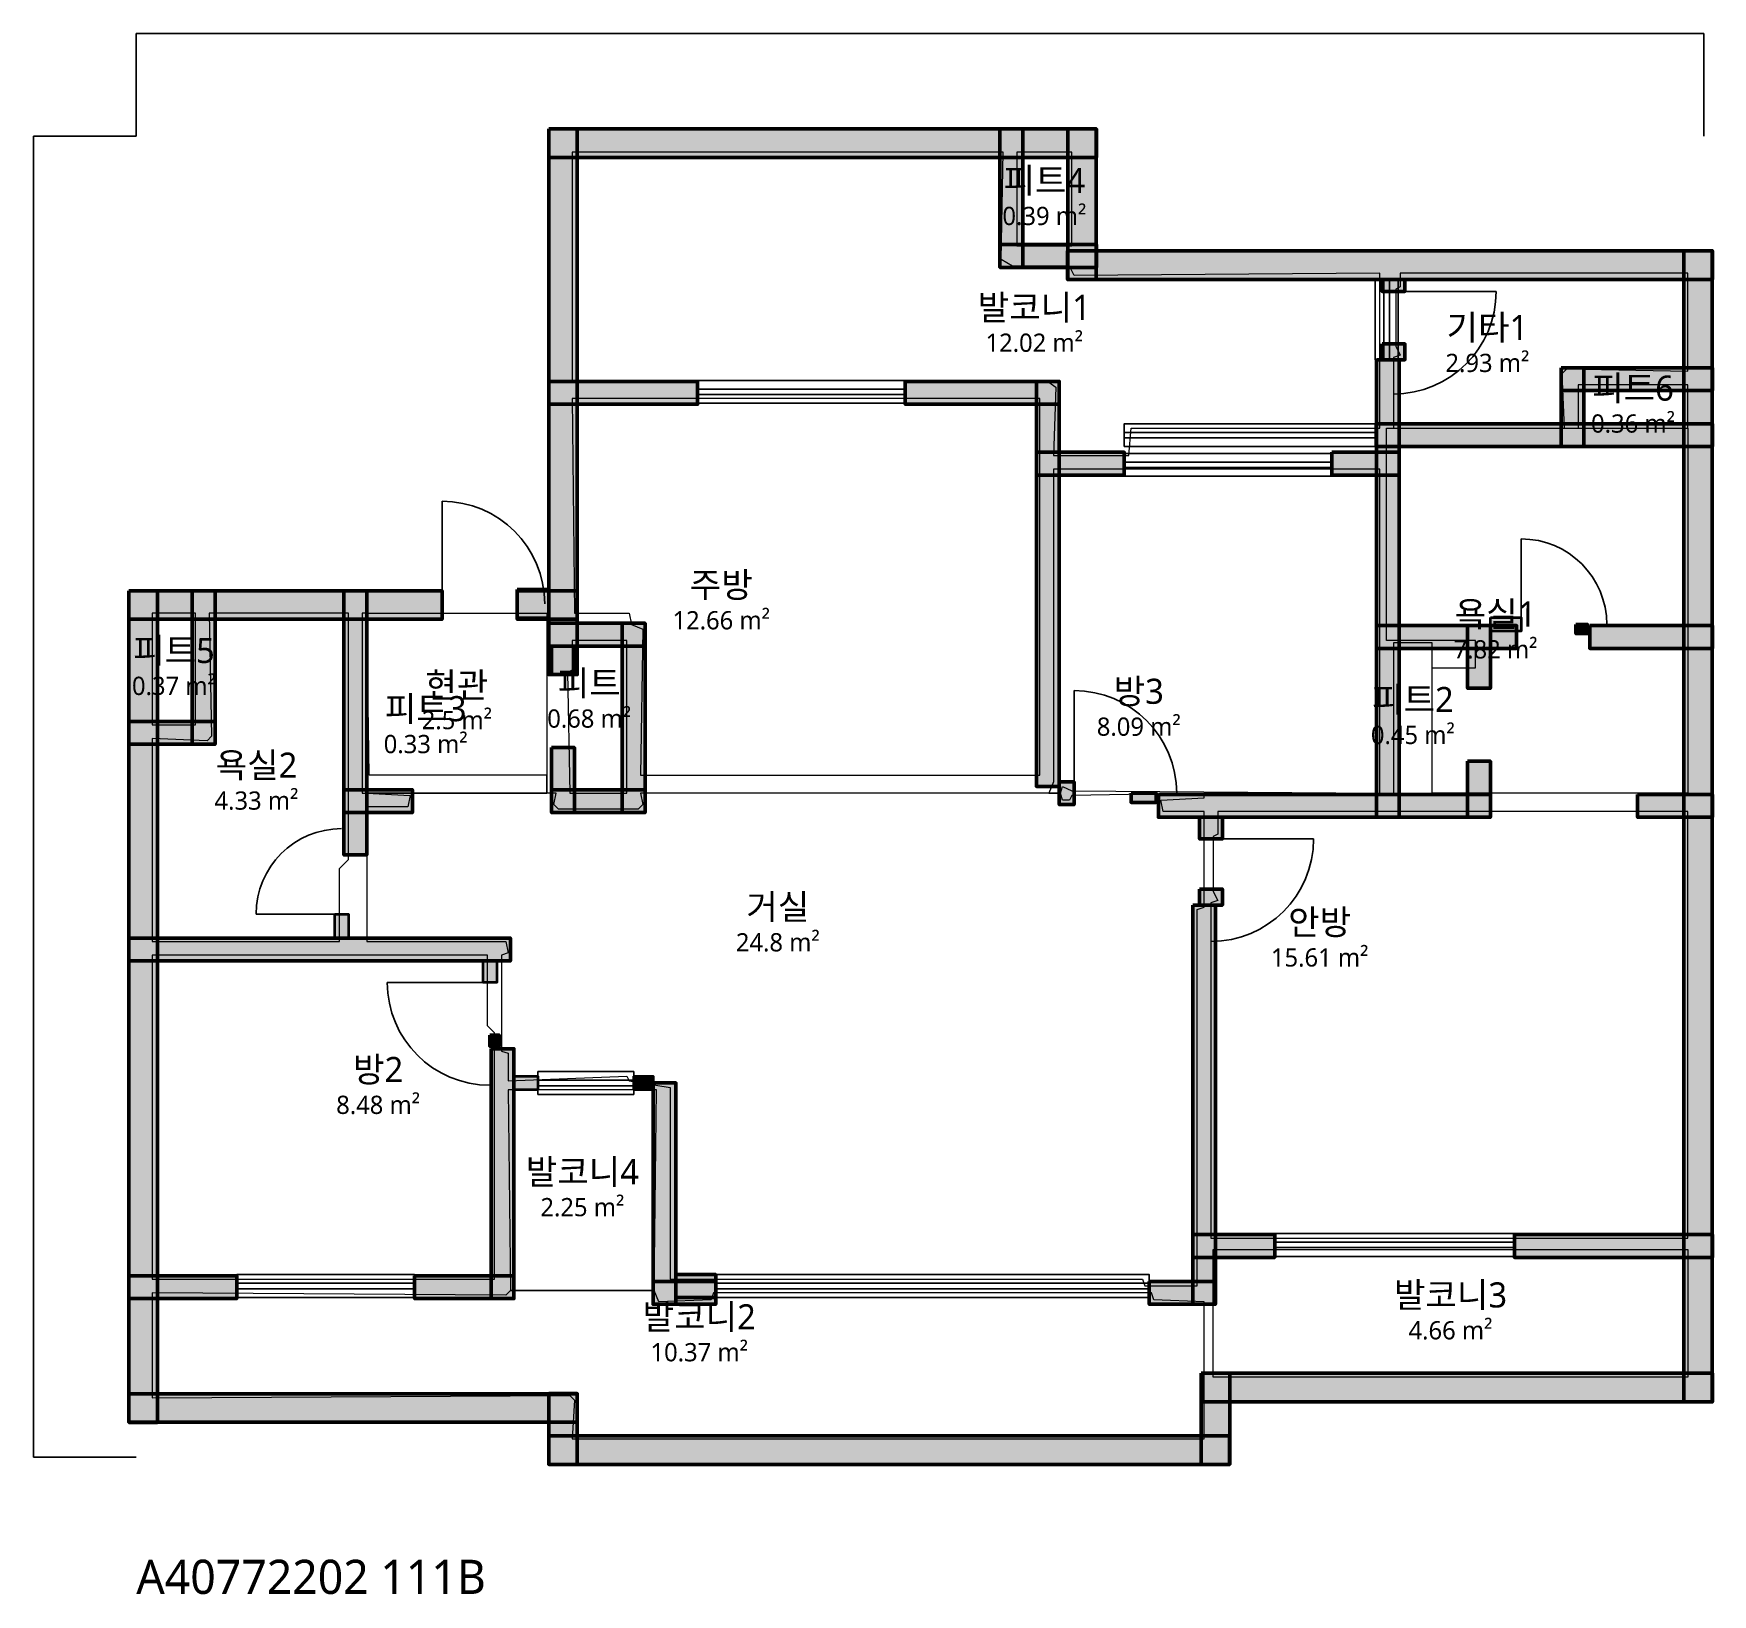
# Model space of a CAD drawing. Header units: millimetres. Extents: x -900 to 13816, y -1204 to 12480.
import ezdxf

# ---------------------------------------------------------------- set-up
doc = ezdxf.new("R2010")
doc.units = ezdxf.units.MM
for name, color, linetype, lineweight in [('A-ANNO-DIMS', 3, 'Continuous', 13), ('A-AREA', 9, 'Continuous', 13), ('A-AREA-IDEN', 7, 'Continuous', 18), ('A-DOOR', 4, 'Continuous', 25), ('A-GLAZ', 5, 'Continuous', 25), ('A-WALL-EXTR', 7, 'Continuous', 50), ('A-WALL-PATT', 8, 'Continuous', 9), ('A-WALL-PRTN', 8, 'Continuous', 35), ('A-WALL-STRC', 7, 'Continuous', 50)]:
    doc.layers.add(name, color=color, linetype=linetype, lineweight=lineweight)
doc.styles.add('OpenSansCondensed-Light', font='OpenSansCondensed-Light.ttf')
doc.styles.get("Standard").update_dxf_attribs({"font": 'malgun.ttf'})
doc.dimstyles.new('EZDXF', dxfattribs={"dimtxt": 0.25, "dimasz": 0.175, "dimexe": 0.375, "dimexo": 0.125, "dimgap": 0.1, "dimtad": 1, "dimlfac": 100, "dimzin": 12, "dimdsep": 46, "dimtxsty": 'OpenSansCondensed-Light', "dimblk": 'ARCHTICK', "dimcen": 2.5, "dimazin": 3, "dimtfac": 0.5, "dimtmove": 2, "dimatfit": 3})

# ---------------------------------------------------------------- blocks, each defined once
blk = doc.blocks.new('JJ-DOOR-SWING')
blk.add_line((0, 0), (0, 1000))
blk.add_arc((0, 0), 1000, 0, 90)
blk = doc.blocks.new('JJ-WIN-DOUBLE')
for p, q in [((0, 120), (1000, 120)), ((0, -120), (1000, -120))]:
    blk.add_line(p, q)
blk.add_lwpolyline([(0, -500), (1000, -500), (1000, 500), (0, 500)], close=True)
blk = doc.blocks.new('_ARCHTICK')
at = {"color": 0, "linetype": 'BYBLOCK', "const_width": 0.15}
blk.add_lwpolyline([(-0.5, -0.5), (0.5, 0.5)], dxfattribs=at)

msp = doc.modelspace()

# ---------------------------------------------------------------- hatches: boundary and pattern name
at = {"layer": 'A-WALL-PATT'}
h = msp.add_hatch(color=8, dxfattribs=at)
h.dxf.hatch_style = 1
h.paths.add_polyline_path([(3615, 11644), (3865, 11644), (3865, 6860), (3615, 6860)])
h = msp.add_hatch(color=8, dxfattribs=at)
h.dxf.hatch_style = 1
h.paths.add_polyline_path([(3616, 11645), (8416, 11645), (8416, 11395), (3616, 11395)])
h = msp.add_hatch(color=8, dxfattribs=at)
h.dxf.hatch_style = 1
h.paths.add_polyline_path([(7570, 11644), (7770, 11644), (7770, 10430), (7570, 10430)])
h = msp.add_hatch(color=8, dxfattribs=at)
h.dxf.hatch_style = 1
h.paths.add_polyline_path([(8165, 11644), (8415, 11644), (8415, 10324), (8165, 10324)])
h = msp.add_hatch(color=8, dxfattribs=at)
h.dxf.hatch_style = 1
h.paths.add_polyline_path([(7570, 10630), (8416, 10630), (8416, 10430), (7570, 10430)])
h = msp.add_hatch(color=8, dxfattribs=at)
h.dxf.hatch_style = 1
h.paths.add_polyline_path([(8164, 10575), (13816, 10575), (13816, 10325), (8164, 10325)])
h = msp.add_hatch(color=8, dxfattribs=at)
h.dxf.hatch_style = 1
h.paths.add_polyline_path([(13565, 10576), (13815, 10576), (13815, 484), (13565, 484)])
h = msp.add_hatch(color=8, dxfattribs=at)
h.dxf.hatch_style = 1
h.paths.add_polyline_path([(10920, 10324), (11120, 10324), (11120, 10220), (10920, 10220)])
h = msp.add_hatch(color=8, dxfattribs=at)
h.dxf.hatch_style = 1
h.paths.add_polyline_path([(10920, 9760), (11120, 9760), (11120, 9620), (10920, 9620)])
h = msp.add_hatch(color=8, dxfattribs=at)
h.dxf.hatch_style = 1
h.paths.add_polyline_path([(10870, 9620), (11070, 9620), (11070, 5610), (10870, 5610)])
h = msp.add_hatch(color=8, dxfattribs=at)
h.dxf.hatch_style = 1
h.paths.add_polyline_path([(3616, 9430), (4920, 9430), (4920, 9230), (3616, 9230)])
h = msp.add_hatch(color=8, dxfattribs=at)
h.dxf.hatch_style = 1
h.paths.add_polyline_path([(6740, 9430), (8090, 9430), (8090, 9230), (6740, 9230)])
h = msp.add_hatch(color=8, dxfattribs=at)
h.dxf.hatch_style = 1
h.paths.add_polyline_path([(7890, 9430), (8090, 9430), (8090, 5880), (7890, 5880)])
h = msp.add_hatch(color=8, dxfattribs=at)
h.dxf.hatch_style = 1
h.paths.add_polyline_path([(12490, 9550), (13816, 9550), (13816, 9350), (12490, 9350)])
h = msp.add_hatch(color=8, dxfattribs=at)
h.dxf.hatch_style = 1
h.paths.add_polyline_path([(12490, 9550), (12690, 9550), (12690, 8860), (12490, 8860)])
h = msp.add_hatch(color=8, dxfattribs=at)
h.dxf.hatch_style = 1
h.paths.add_polyline_path([(10870, 9060), (13816, 9060), (13816, 8860), (10870, 8860)])
h = msp.add_hatch(color=8, dxfattribs=at)
h.dxf.hatch_style = 1
h.paths.add_polyline_path([(7890, 8810), (8660, 8810), (8660, 8610), (7890, 8610)])
h = msp.add_hatch(color=8, dxfattribs=at)
h.dxf.hatch_style = 1
h.paths.add_polyline_path([(10480, 8810), (11070, 8810), (11070, 8610), (10480, 8610)])
h = msp.add_hatch(color=8, dxfattribs=at)
h.dxf.hatch_style = 1
h.paths.add_polyline_path([(-65, 7596), (185, 7596), (185, 304), (-65, 304)])
h = msp.add_hatch(color=8, dxfattribs=at)
h.dxf.hatch_style = 1
h.paths.add_polyline_path([(-64, 7595), (2680, 7595), (2680, 7345), (-64, 7345)])
h = msp.add_hatch(color=8, dxfattribs=at)
h.dxf.hatch_style = 1
h.paths.add_polyline_path([(490, 7596), (690, 7596), (690, 6250), (490, 6250)])
h = msp.add_hatch(color=8, dxfattribs=at)
h.dxf.hatch_style = 1
h.paths.add_polyline_path([(1820, 7596), (2020, 7596), (2020, 5280), (1820, 5280)])
h = msp.add_hatch(color=8, dxfattribs=at)
h.dxf.hatch_style = 1
h.paths.add_polyline_path([(3340, 7605), (3616, 7605), (3616, 7355), (3340, 7355)])
h = msp.add_hatch(color=8, dxfattribs=at)
h.dxf.hatch_style = 1
h.paths.add_polyline_path([(3340, 7595), (3864, 7595), (3864, 7345), (3340, 7345)])
h = msp.add_hatch(color=8, dxfattribs=at)
h.dxf.hatch_style = 1
h.paths.add_polyline_path([(11870, 7360), (12140, 7360), (12140, 7240), (11870, 7240)])
h = msp.add_hatch(color=8, dxfattribs=at)
h.dxf.hatch_style = 1
h.paths.add_polyline_path([(3616, 7310), (4460, 7310), (4460, 7110), (3616, 7110)])
h = msp.add_hatch(color=8, dxfattribs=at)
h.dxf.hatch_style = 1
h.paths.add_polyline_path([(4260, 7310), (4460, 7310), (4460, 5650), (4260, 5650)])
h = msp.add_hatch(color=8, dxfattribs=at)
h.dxf.hatch_style = 1
h.paths.add_polyline_path([(10870, 7290), (12100, 7290), (12100, 7090), (10870, 7090)])
h = msp.add_hatch(color=8, dxfattribs=at)
h.dxf.hatch_style = 1
h.paths.add_polyline_path([(11670, 7290), (11870, 7290), (11870, 6740), (11670, 6740)])
h = msp.add_hatch(color=8, dxfattribs=at)
h.dxf.hatch_style = 1
h.paths.add_polyline_path([(12620, 7300), (12720, 7300), (12720, 7220), (12620, 7220)])
h = msp.add_hatch(color=8, dxfattribs=at)
h.dxf.hatch_style = 1
h.paths.add_polyline_path([(12740, 7290), (13816, 7290), (13816, 7090), (12740, 7090)])
h = msp.add_hatch(color=8, dxfattribs=at)
h.dxf.hatch_style = 1
h.paths.add_polyline_path([(3640, 7110), (3840, 7110), (3840, 6860), (3640, 6860)])
h = msp.add_hatch(color=8, dxfattribs=at)
h.dxf.hatch_style = 1
h.paths.add_polyline_path([(-64, 6450), (690, 6450), (690, 6250), (-64, 6250)])
h = msp.add_hatch(color=8, dxfattribs=at)
h.dxf.hatch_style = 1
h.paths.add_polyline_path([(3640, 6220), (3840, 6220), (3840, 5650), (3640, 5650)])
h = msp.add_hatch(color=8, dxfattribs=at)
h.dxf.hatch_style = 1
h.paths.add_polyline_path([(11670, 6100), (11870, 6100), (11870, 5610), (11670, 5610)])
h = msp.add_hatch(color=8, dxfattribs=at)
h.dxf.hatch_style = 1
h.paths.add_polyline_path([(8090, 5920), (8220, 5920), (8220, 5720), (8090, 5720)])
h = msp.add_hatch(color=8, dxfattribs=at)
h.dxf.hatch_style = 1
h.paths.add_polyline_path([(1820, 5850), (2420, 5850), (2420, 5650), (1820, 5650)])
h = msp.add_hatch(color=8, dxfattribs=at)
h.dxf.hatch_style = 1
h.paths.add_polyline_path([(3640, 5850), (4460, 5850), (4460, 5650), (3640, 5650)])
h = msp.add_hatch(color=8, dxfattribs=at)
h.dxf.hatch_style = 1
h.paths.add_polyline_path([(8720, 5820), (8940, 5820), (8940, 5740), (8720, 5740)])
h = msp.add_hatch(color=8, dxfattribs=at)
h.dxf.hatch_style = 1
h.paths.add_polyline_path([(8960, 5810), (11870, 5810), (11870, 5610), (8960, 5610)])
h = msp.add_hatch(color=8, dxfattribs=at)
h.dxf.hatch_style = 1
h.paths.add_polyline_path([(13160, 5810), (13816, 5810), (13816, 5610), (13160, 5610)])
h = msp.add_hatch(color=8, dxfattribs=at)
h.dxf.hatch_style = 1
h.paths.add_polyline_path([(9320, 5610), (9520, 5610), (9520, 5420), (9320, 5420)])
h = msp.add_hatch(color=8, dxfattribs=at)
h.dxf.hatch_style = 1
h.paths.add_polyline_path([(9320, 4980), (9520, 4980), (9520, 4840), (9320, 4840)])
h = msp.add_hatch(color=8, dxfattribs=at)
h.dxf.hatch_style = 1
h.paths.add_polyline_path([(1740, 4760), (1860, 4760), (1860, 4550), (1740, 4550)])
h = msp.add_hatch(color=8, dxfattribs=at)
h.dxf.hatch_style = 1
h.paths.add_polyline_path([(9260, 4840), (9460, 4840), (9460, 1340), (9260, 1340)])
h = msp.add_hatch(color=8, dxfattribs=at)
h.dxf.hatch_style = 1
h.paths.add_polyline_path([(-64, 4550), (3280, 4550), (3280, 4350), (-64, 4350)])
h = msp.add_hatch(color=8, dxfattribs=at)
h.dxf.hatch_style = 1
h.paths.add_polyline_path([(3040, 4350), (3160, 4350), (3160, 4160), (3040, 4160)])
h = msp.add_hatch(color=8, dxfattribs=at)
h.dxf.hatch_style = 1
h.paths.add_polyline_path([(3100, 3700), (3180, 3700), (3180, 3600), (3100, 3600)])
h = msp.add_hatch(color=8, dxfattribs=at)
h.dxf.hatch_style = 1
h.paths.add_polyline_path([(3110, 3580), (3310, 3580), (3310, 1390), (3110, 1390)])
h = msp.add_hatch(color=8, dxfattribs=at)
h.dxf.hatch_style = 1
h.paths.add_polyline_path([(3310, 3340), (3520, 3340), (3520, 3220), (3310, 3220)])
h = msp.add_hatch(color=8, dxfattribs=at)
h.dxf.hatch_style = 1
h.paths.add_polyline_path([(4360, 3340), (4530, 3340), (4530, 3220), (4360, 3220)])
h = msp.add_hatch(color=8, dxfattribs=at)
h.dxf.hatch_style = 1
h.paths.add_polyline_path([(4530, 3280), (4730, 3280), (4730, 1340), (4530, 1340)])
h = msp.add_hatch(color=8, dxfattribs=at)
h.dxf.hatch_style = 1
h.paths.add_polyline_path([(9260, 1950), (9980, 1950), (9980, 1750), (9260, 1750)])
h = msp.add_hatch(color=8, dxfattribs=at)
h.dxf.hatch_style = 1
h.paths.add_polyline_path([(12080, 1950), (13816, 1950), (13816, 1750), (12080, 1750)])
h = msp.add_hatch(color=8, dxfattribs=at)
h.dxf.hatch_style = 1
h.paths.add_polyline_path([(-64, 1590), (880, 1590), (880, 1390), (-64, 1390)])
h = msp.add_hatch(color=8, dxfattribs=at)
h.dxf.hatch_style = 1
h.paths.add_polyline_path([(2440, 1590), (3310, 1590), (3310, 1390), (2440, 1390)])
h = msp.add_hatch(color=8, dxfattribs=at)
h.dxf.hatch_style = 1
h.paths.add_polyline_path([(4530, 1540), (5080, 1540), (5080, 1340), (4530, 1340)])
h = msp.add_hatch(color=8, dxfattribs=at)
h.dxf.hatch_style = 1
h.paths.add_polyline_path([(4730, 1600), (5080, 1600), (5080, 1400), (4730, 1400)])
h = msp.add_hatch(color=8, dxfattribs=at)
h.dxf.hatch_style = 1
h.paths.add_polyline_path([(8880, 1540), (9460, 1540), (9460, 1340), (8880, 1340)])
h = msp.add_hatch(color=8, dxfattribs=at)
h.dxf.hatch_style = 1
h.paths.add_polyline_path([(9335, 736), (9585, 736), (9585, -64), (9335, -64)])
h = msp.add_hatch(color=8, dxfattribs=at)
h.dxf.hatch_style = 1
h.paths.add_polyline_path([(9336, 735), (13816, 735), (13816, 485), (9336, 485)])
h = msp.add_hatch(color=8, dxfattribs=at)
h.dxf.hatch_style = 1
h.paths.add_polyline_path([(-64, 555), (3864, 555), (3864, 305), (-64, 305)])
h = msp.add_hatch(color=8, dxfattribs=at)
h.dxf.hatch_style = 1
h.paths.add_polyline_path([(3615, 556), (3865, 556), (3865, -64), (3615, -64)])
h = msp.add_hatch(color=8, dxfattribs=at)
h.dxf.hatch_style = 1
h.paths.add_polyline_path([(3616, 185), (9584, 185), (9584, -65), (3616, -65)])

# ---------------------------------------------------------------- linework, layer by layer
at = {"layer": 'A-AREA'}
for points in [[(3820, 11440), (3820, 9440), (7980, 9440), (8060, 9380), (8040, 8780), (8700, 8780), (8720, 9020), (10900, 9020), (10900, 10380), (8220, 10360), (8180, 10440), (7680, 10440), (7580, 10500), (7600, 11440)], [(7720, 11440), (7720, 10620), (8200, 10620), (8200, 11440)], [(11080, 10380), (11080, 10260), (11040, 10240), (11040, 9740), (11080, 9660), (11020, 9640), (11020, 9020), (12520, 9020), (12500, 9500), (12540, 9540), (13600, 9520), (13600, 10380)], [(3820, 9280), (3840, 7400), (4320, 7400), (4340, 7300), (4440, 7260), (4420, 5980), (7920, 5980), (7920, 9280)], [(12640, 9400), (12640, 9020), (13600, 9020), (13600, 9400)], [(13600, 5820), (11360, 5820), (11360, 6920), (11740, 6920), (11740, 7160), (10960, 7160), (10960, 9020), (13600, 9020)], [(8040, 8660), (8040, 5920), (8000, 5820), (8100, 5820), (8120, 5880), (8200, 5840), (10900, 5820), (10900, 8660)], [(640, 7400), (660, 6320), (620, 6280), (140, 6300), (140, 4520), (1780, 4520), (1780, 5160), (1860, 5240), (1860, 7400)], [(140, 7400), (140, 6420), (520, 6420), (520, 7400)], [(1980, 7400), (1980, 5820), (3600, 5820), (3600, 5980), (2040, 5980), (2020, 7400)], [(2020, 7400), (3600, 7400), (3600, 5820), (2020, 5820)], [(3820, 7160), (3820, 6900), (3780, 6880), (3800, 5820), (4300, 5820), (4300, 7160)], [(11020, 7140), (11020, 5820), (11360, 5820), (11360, 7140)], [(2020, 5820), (2400, 5800), (2380, 5700), (2020, 5700), (2020, 4520), (3240, 4520), (3260, 4420), (3200, 4400), (3200, 3560), (3260, 3540), (3260, 3300), (4300, 3340), (4320, 3300), (4680, 3240), (4680, 1560), (8820, 1560), (8840, 1500), (9300, 1500), (9300, 4800), (9360, 4820), (9360, 5660), (9000, 5660), (8980, 5760), (9360, 5780), (9360, 5820), (8200, 5800), (8180, 5760), (8120, 5760), (8100, 5820), (4420, 5820), (4440, 5720), (4400, 5680), (3700, 5680), (3660, 5720), (3680, 5820)], [(13600, 5660), (9480, 5660), (9480, 5460), (9440, 5440), (9440, 4960), (9480, 4880), (9420, 4860), (9420, 1920), (13600, 1920)], [(140, 4400), (140, 1560), (3140, 1560), (3140, 3720), (3080, 3780), (3080, 4400)], [(3260, 3220), (3280, 1460), (4540, 1460), (4560, 3220)], [(9440, 700), (9440, 1820), (13600, 1820), (13600, 700)], [(140, 1440), (140, 520), (3800, 540), (3840, 500), (3820, 160), (9360, 160), (9360, 1360), (8920, 1380), (8900, 1440), (5060, 1440), (5040, 1380), (4580, 1360), (4540, 1460), (3280, 1460), (3240, 1420)]]:
    msp.add_lwpolyline(points, close=True, dxfattribs=at)
at = {"layer": 'A-WALL-EXTR'}
for points in [[(3615, 11644), (3865, 11644), (3865, 6860), (3615, 6860)], [(3616, 11645), (8416, 11645), (8416, 11395), (3616, 11395)], [(8165, 11644), (8415, 11644), (8415, 10324), (8165, 10324)], [(8164, 10575), (13816, 10575), (13816, 10325), (8164, 10325)], [(13565, 10576), (13815, 10576), (13815, 484), (13565, 484)], [(-65, 7596), (185, 7596), (185, 304), (-65, 304)], [(-64, 7595), (2680, 7595), (2680, 7345), (-64, 7345)], [(3340, 7605), (3616, 7605), (3616, 7355), (3340, 7355)], [(3340, 7595), (3864, 7595), (3864, 7345), (3340, 7345)], [(12620, 7300), (12720, 7300), (12720, 7220), (12620, 7220)], [(8720, 5820), (8940, 5820), (8940, 5740), (8720, 5740)], [(3100, 3700), (3180, 3700), (3180, 3600), (3100, 3600)], [(9335, 736), (9585, 736), (9585, -64), (9335, -64)], [(9336, 735), (13816, 735), (13816, 485), (9336, 485)], [(-64, 555), (3864, 555), (3864, 305), (-64, 305)], [(3615, 556), (3865, 556), (3865, -64), (3615, -64)], [(3616, 185), (9584, 185), (9584, -65), (3616, -65)]]:
    msp.add_lwpolyline(points, close=True, dxfattribs=at)
at = {"layer": 'A-WALL-PRTN'}
for points in [[(11870, 7360), (12140, 7360), (12140, 7240), (11870, 7240)], [(1740, 4760), (1860, 4760), (1860, 4550), (1740, 4550)], [(3040, 4350), (3160, 4350), (3160, 4160), (3040, 4160)], [(3310, 3340), (3520, 3340), (3520, 3220), (3310, 3220)], [(4360, 3340), (4530, 3340), (4530, 3220), (4360, 3220)]]:
    msp.add_lwpolyline(points, close=True, dxfattribs=at)
at = {"layer": 'A-WALL-STRC'}
for points in [[(7570, 11644), (7770, 11644), (7770, 10430), (7570, 10430)], [(7570, 10630), (8416, 10630), (8416, 10430), (7570, 10430)], [(10920, 10324), (11120, 10324), (11120, 10220), (10920, 10220)], [(10920, 9760), (11120, 9760), (11120, 9620), (10920, 9620)], [(10870, 9620), (11070, 9620), (11070, 5610), (10870, 5610)], [(3616, 9430), (4920, 9430), (4920, 9230), (3616, 9230)], [(6740, 9430), (8090, 9430), (8090, 9230), (6740, 9230)], [(7890, 9430), (8090, 9430), (8090, 5880), (7890, 5880)], [(12490, 9550), (13816, 9550), (13816, 9350), (12490, 9350)], [(12490, 9550), (12690, 9550), (12690, 8860), (12490, 8860)], [(10870, 9060), (13816, 9060), (13816, 8860), (10870, 8860)], [(7890, 8810), (8660, 8810), (8660, 8610), (7890, 8610)], [(10480, 8810), (11070, 8810), (11070, 8610), (10480, 8610)], [(490, 7596), (690, 7596), (690, 6250), (490, 6250)], [(1820, 7596), (2020, 7596), (2020, 5280), (1820, 5280)], [(3616, 7310), (4460, 7310), (4460, 7110), (3616, 7110)], [(4260, 7310), (4460, 7310), (4460, 5650), (4260, 5650)], [(10870, 7290), (12100, 7290), (12100, 7090), (10870, 7090)], [(11670, 7290), (11870, 7290), (11870, 6740), (11670, 6740)], [(12740, 7290), (13816, 7290), (13816, 7090), (12740, 7090)], [(3640, 7110), (3840, 7110), (3840, 6860), (3640, 6860)], [(-64, 6450), (690, 6450), (690, 6250), (-64, 6250)], [(3640, 6220), (3840, 6220), (3840, 5650), (3640, 5650)], [(11670, 6100), (11870, 6100), (11870, 5610), (11670, 5610)], [(8090, 5920), (8220, 5920), (8220, 5720), (8090, 5720)], [(1820, 5850), (2420, 5850), (2420, 5650), (1820, 5650)], [(3640, 5850), (4460, 5850), (4460, 5650), (3640, 5650)], [(8960, 5810), (11870, 5810), (11870, 5610), (8960, 5610)], [(13160, 5810), (13816, 5810), (13816, 5610), (13160, 5610)], [(9320, 5610), (9520, 5610), (9520, 5420), (9320, 5420)], [(9320, 4980), (9520, 4980), (9520, 4840), (9320, 4840)], [(9260, 4840), (9460, 4840), (9460, 1340), (9260, 1340)], [(-64, 4550), (3280, 4550), (3280, 4350), (-64, 4350)], [(3110, 3580), (3310, 3580), (3310, 1390), (3110, 1390)], [(4530, 3280), (4730, 3280), (4730, 1340), (4530, 1340)], [(9260, 1950), (9980, 1950), (9980, 1750), (9260, 1750)], [(12080, 1950), (13816, 1950), (13816, 1750), (12080, 1750)], [(-64, 1590), (880, 1590), (880, 1390), (-64, 1390)], [(2440, 1590), (3310, 1590), (3310, 1390), (2440, 1390)], [(4530, 1540), (5080, 1540), (5080, 1340), (4530, 1340)], [(4730, 1600), (5080, 1600), (5080, 1400), (4730, 1400)], [(8880, 1540), (9460, 1540), (9460, 1340), (8880, 1340)]]:
    msp.add_lwpolyline(points, close=True, dxfattribs=at)

# ---------------------------------------------------------------- block references
at = {"layer": 'A-DOOR'}
for p, xscale, yscale, rotation in [((11020, 10220), 0.9, 0.9, -90), ((1800, 4760), 0.75, 0.75, 90), ((9420, 5420), 0.9, 0.9, -90), ((3100, 4160), 0.9, -0.9, -90)]:
    msp.add_blockref('JJ-DOOR-SWING', p, dxfattribs=dict(at, xscale=xscale, yscale=yscale, rotation=rotation))
for p, xscale, yscale in [((2680, 7480), 0.9, 0.9), ((12140, 7300), 0.75, 0.75), ((8220, 5820), 0.9, 0.9)]:
    msp.add_blockref('JJ-DOOR-SWING', p, dxfattribs=dict(at, xscale=xscale, yscale=yscale))
at = {"layer": 'A-GLAZ', "xscale": 0.7, "yscale": 0.2, "rotation": 90}
msp.add_blockref('JJ-WIN-DOUBLE', (10960, 9620), dxfattribs=at)
at = {"layer": 'A-GLAZ', "yscale": 0.2}
for p, xscale in [((4920, 9340), 1.82), ((8660, 8960), 2.2), ((8660, 8700), 1.82), ((3520, 3280), 0.84), ((9980, 1860), 2.1), ((880, 1500), 1.56), ((5080, 1500), 3.8)]:
    msp.add_blockref('JJ-WIN-DOUBLE', p, dxfattribs=dict(at, xscale=xscale))

# ---------------------------------------------------------------- texts
at = {"layer": 'A-AREA-IDEN'}
for s, insert, char_height, attachment_point in [('피트4', (7960, 11180), 220, 5), ('0.39 m²', (7960, 10880), 160, 5), ('발코니1', (7871.42857, 10068.57143), 220, 5), ('기타1', (11843.33333, 9891.66667), 220, 5), ('12.02 m²', (7871.42857, 9768.57143), 160, 5), ('2.93 m²', (11843.33333, 9591.66667), 160, 5), ('피트6', (13120, 9360), 220, 5), ('0.36 m²', (13120, 9060), 160, 5), ('주방', (5127.5, 7635), 220, 5), ('욕실1', (11915, 7380), 220, 5), ('12.66 m²', (5127.5, 7335), 160, 5), ('피트5', (330, 7060), 220, 5), ('7.82 m²', (11915, 7080), 160, 5), ('피트', (3970, 6773.33333), 220, 5), ('0.37 m²', (330, 6760), 160, 5), ('현관', (2810, 6760), 220, 5), ('방3', (8787.5, 6702.5), 220, 5), ('피트2', (11190, 6630), 220, 5), ('피트3', (2536.66667, 6550), 220, 5), ('2.5 m²', (2810, 6460), 160, 5), ('0.68 m²', (3970, 6473.33333), 160, 5), ('8.09 m²', (8787.5, 6402.5), 160, 5), ('0.33 m²', (2536.66667, 6250), 160, 5), ('0.45 m²', (11190, 6330), 160, 5), ('욕실2', (1053.33333, 6054.44444), 220, 5), ('4.33 m²', (1053.33333, 5754.44444), 160, 5), ('거실', (5623.42857, 4811.71429), 220, 5), ('안방', (10373.33333, 4678.88889), 220, 5), ('24.8 m²', (5623.42857, 4511.71429), 160, 5), ('15.61 m²', (10373.33333, 4378.88889), 160, 5), ('방2', (2120, 3386.66667), 220, 5), ('8.48 m²', (2120, 3086.66667), 160, 5), ('발코니4', (3910, 2490), 220, 5), ('2.25 m²', (3910, 2190), 160, 5), ('발코니3', (11520, 1410), 220, 5), ('발코니2', (4934.66667, 1218), 220, 5), ('4.66 m²', (11520, 1110), 160, 5), ('10.37 m²', (4934.66667, 918), 160, 5), ('A40772202 111B', (0, -900), 300, 1)]:
    msp.add_mtext(s, dxfattribs=dict(at, insert=insert, char_height=char_height, attachment_point=attachment_point))

# ---------------------------------------------------------------- dimensions: what is measured, and where the dimension line sits
at = {"layer": 'A-ANNO-DIMS'}
msp.add_linear_dim(base=(0, 12480), p1=(0, 11580), p2=(13740, 11580), dimstyle='EZDXF', dxfattribs=at).render()
msp.add_linear_dim(base=(-900, 0), p1=(0, 0), p2=(0, 11580), angle=90, dimstyle='EZDXF', dxfattribs=at).render()

doc.saveas('drawing.dxf')
